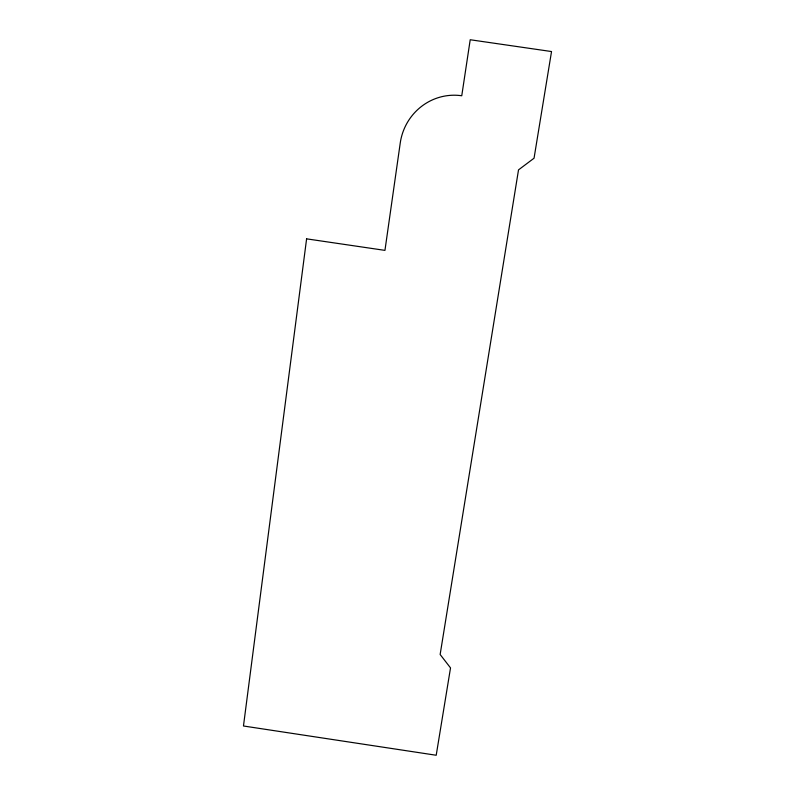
<?xml version="1.0" encoding="UTF-8"?>
<svg xmlns="http://www.w3.org/2000/svg" width="795" height="795" viewBox="0 0 795 795"><rect width="100%" height="100%" fill="white"/><g stroke="black" fill="none" stroke-linecap="round" stroke-linejoin="round"><path stroke-width="1.19" d="M306.602 238.848L243.469 725.994L436.207 755.25L450.526 667.899L440.142 654.494L518.519 169.872L534.051 158.205L551.531 51.546L470.213 39.75L461.756 95.758A55.203 53.792 -76.3 0 0 400.243 143.02L384.949 250.375L306.602 238.848"/></g></svg>
